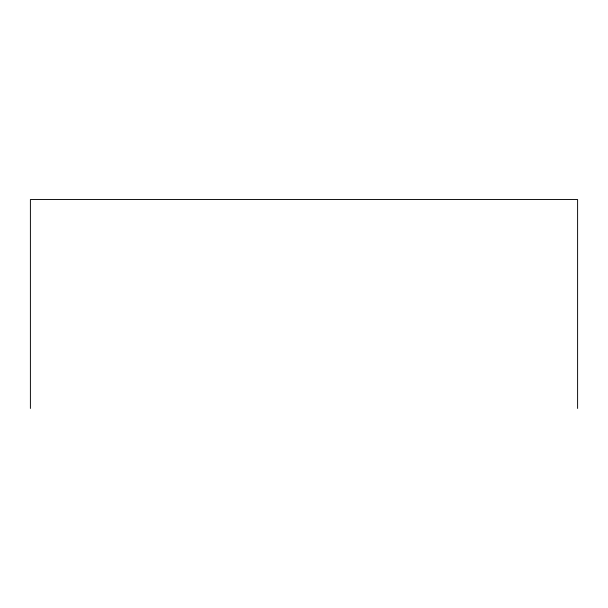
<?xml version="1.0" encoding="UTF-8"?>
<svg xmlns="http://www.w3.org/2000/svg" width="608" height="608" viewBox="0 0 608 608"><rect width="100%" height="100%" fill="white"/><g stroke="black" fill="none" stroke-linecap="round" stroke-linejoin="round"><path stroke-width="0.91" d="M577.6 408.454L577.6 199.546L30.4 199.546L30.4 408.454"/></g></svg>
